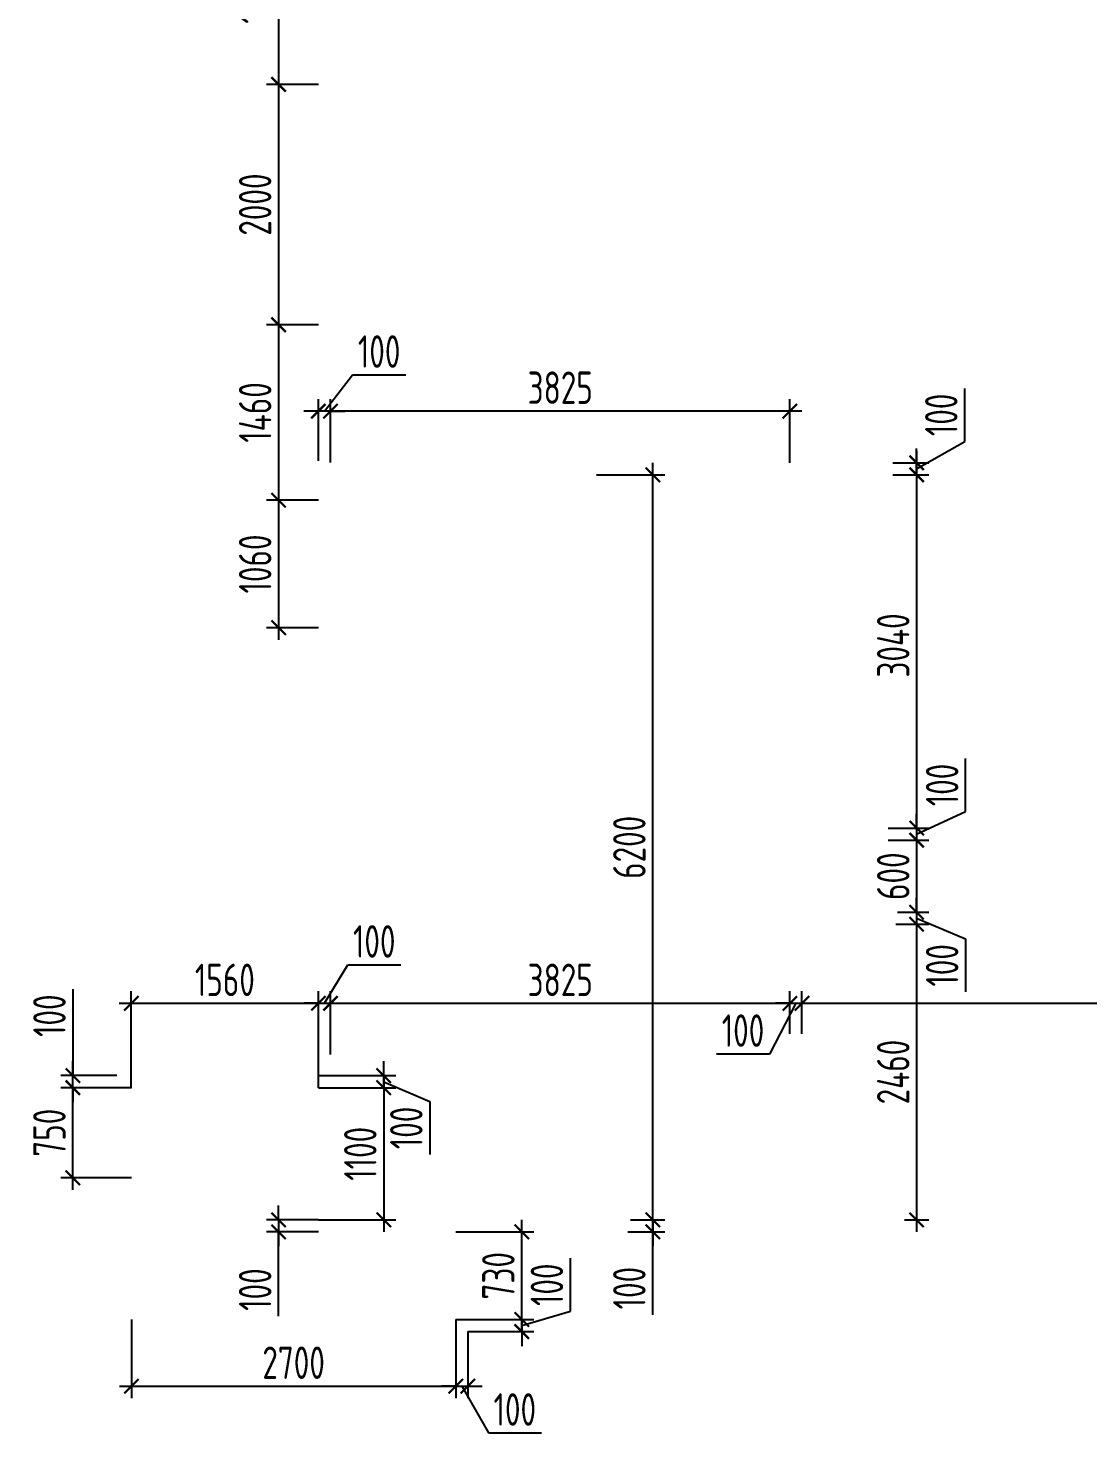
# Model space of a CAD drawing. Header units: millimetres. Extents: x -350007 to 536090, y -888 to 198380.
# Drawn here: x -77836 to -69016, y 104728 to 116419 of the extents above; entities that cross this region are included whole.
import ezdxf

# ---------------------------------------------------------------- set-up
doc = ezdxf.new("R2010")
doc.units = ezdxf.units.MM
doc.layers.add('АР_Размеры нов.', color=15, linetype='Continuous', lineweight=0)
doc.styles.add('ISOCPEUR', font='isocpeur.ttf', dxfattribs={"width": 0.7})
doc.dimstyles.new('R_100', dxfattribs={"dimtxt": 270, "dimasz": 120, "dimexe": 100, "dimexo": 0, "dimgap": 60, "dimtad": 1, "dimdec": 0, "dimrnd": 5, "dimzin": 0, "dimdsep": 46, "dimtxsty": 'ISOCPEUR', "dimblk": 'ARCHTICK', "dimcen": 0, "dimdle": 100, "dimclrd": 256, "dimclre": 256, "dimclrt": 256, "dimadec": 0, "dimazin": 0, "dimtfac": 2, "dimtdec": 0, "dimtofl": 0, "dimtmove": 1, "dimatfit": 3, "dimfxl": 1, "dimtvp": 3, "dimtolj": 1, "dimtzin": 0, "dimarcsym": 0})

# ---------------------------------------------------------------- blocks, each defined once
blk = doc.blocks.new('_ArchTick')
at = {"color": 0, "linetype": 'ByBlock', "const_width": 0.15}
blk.add_lwpolyline([(-0.5, -0.5), (0.5, 0.5)], dxfattribs=at)
blk = doc.blocks.new('*D2601')
at = {"layer": 'Defpoints', "color": 0, "ltscale": 100, "transparency": 16777216}
for p in [(-75419, 117451), (-75751, 115950), (-75420, 115950)]:
    blk.add_point(p, dxfattribs=at)
at = {"layer": 'АР_Размеры нов.', "lineweight": -2, "ltscale": 100, "transparency": 16777216}
for p, q in [((-75751, 117551), (-75751, 115850)), ((-75419, 117451), (-75851, 117451)), ((-75420, 115950), (-75851, 115950))]:
    blk.add_line(p, q, dxfattribs=at)
at = {"layer": 'АР_Размеры нов.', "lineweight": -2, "ltscale": 100, "transparency": 16777216, "xscale": 120, "yscale": 120, "zscale": 120}
for p, rotation in [((-75751, 117451), 90), ((-75751, 115950), 270)]:
    blk.add_blockref('_ArchTick', p, dxfattribs=dict(at, rotation=rotation))
at = {"layer": 'АР_Размеры нов.', "ltscale": 100, "transparency": 16777216, "insert": (-75946, 116701), "char_height": 270, "attachment_point": 5, "rotation": 90, "style": 'ISOCPEUR'}
blk.add_mtext('\\A1;1500', dxfattribs=at)
blk = doc.blocks.new('*D2602')
at = {"layer": 'Defpoints', "color": 0, "ltscale": 100, "transparency": 16777216}
for p in [(-75420, 115950), (-75751, 113950), (-75420, 113950)]:
    blk.add_point(p, dxfattribs=at)
at = {"layer": 'АР_Размеры нов.', "lineweight": -2, "ltscale": 100, "transparency": 16777216}
for p, q in [((-75751, 116050), (-75751, 113850)), ((-75420, 115950), (-75851, 115950)), ((-75420, 113950), (-75851, 113950))]:
    blk.add_line(p, q, dxfattribs=at)
at = {"layer": 'АР_Размеры нов.', "lineweight": -2, "ltscale": 100, "transparency": 16777216, "xscale": 120, "yscale": 120, "zscale": 120}
for p, rotation in [((-75751, 115950), 90), ((-75751, 113950), 270)]:
    blk.add_blockref('_ArchTick', p, dxfattribs=dict(at, rotation=rotation))
at = {"layer": 'АР_Размеры нов.', "ltscale": 100, "transparency": 16777216, "insert": (-75946, 114950), "char_height": 270, "attachment_point": 5, "rotation": 90, "style": 'ISOCPEUR'}
blk.add_mtext('\\A1;2000', dxfattribs=at)
blk = doc.blocks.new('*D2609')
at = {"layer": 'Defpoints', "color": 0, "ltscale": 100, "transparency": 16777216}
for p in [(-75420, 112489), (-75751, 111429), (-75419, 111429)]:
    blk.add_point(p, dxfattribs=at)
at = {"layer": 'АР_Размеры нов.', "lineweight": -2, "ltscale": 100, "transparency": 16777216}
for p, q in [((-75751, 112589), (-75751, 111329)), ((-75420, 112489), (-75851, 112489)), ((-75419, 111429), (-75851, 111429))]:
    blk.add_line(p, q, dxfattribs=at)
at = {"layer": 'АР_Размеры нов.', "lineweight": -2, "ltscale": 100, "transparency": 16777216, "xscale": 120, "yscale": 120, "zscale": 120}
for p, rotation in [((-75751, 112489), 90), ((-75751, 111429), 270)]:
    blk.add_blockref('_ArchTick', p, dxfattribs=dict(at, rotation=rotation))
at = {"layer": 'АР_Размеры нов.', "ltscale": 100, "transparency": 16777216, "insert": (-75946, 111959), "char_height": 270, "attachment_point": 5, "rotation": 90, "style": 'ISOCPEUR'}
blk.add_mtext('\\A1;1060', dxfattribs=at)
blk = doc.blocks.new('*D2815')
at = {"layer": 'Defpoints', "color": 0, "ltscale": 100, "transparency": 16777216}
for p in [(-75420, 113950), (-75751, 112489), (-75420, 112489)]:
    blk.add_point(p, dxfattribs=at)
at = {"layer": 'АР_Размеры нов.', "lineweight": -2, "ltscale": 100, "transparency": 16777216}
for p, q in [((-75751, 114050), (-75751, 112389)), ((-75420, 113950), (-75851, 113950)), ((-75420, 112489), (-75851, 112489))]:
    blk.add_line(p, q, dxfattribs=at)
at = {"layer": 'АР_Размеры нов.', "lineweight": -2, "ltscale": 100, "transparency": 16777216, "xscale": 120, "yscale": 120, "zscale": 120}
for p, rotation in [((-75751, 113950), 90), ((-75751, 112489), 270)]:
    blk.add_blockref('_ArchTick', p, dxfattribs=dict(at, rotation=rotation))
at = {"layer": 'АР_Размеры нов.', "ltscale": 100, "transparency": 16777216, "insert": (-75946, 113220), "char_height": 270, "attachment_point": 5, "rotation": 90, "style": 'ISOCPEUR'}
blk.add_mtext('\\A1;1460', dxfattribs=at)
blk = doc.blocks.new('*D2816')
at = {"layer": 'Defpoints', "color": 0, "ltscale": 100, "transparency": 16777216}
for p in [(-75419, 107601), (-75419, 106501), (-74876, 106501)]:
    blk.add_point(p, dxfattribs=at)
at = {"layer": 'АР_Размеры нов.', "lineweight": -2, "ltscale": 100, "transparency": 16777216}
for p, q in [((-74876, 107701), (-74876, 106401)), ((-75419, 107601), (-74776, 107601)), ((-75419, 106501), (-74776, 106501))]:
    blk.add_line(p, q, dxfattribs=at)
at = {"layer": 'АР_Размеры нов.', "lineweight": -2, "ltscale": 100, "transparency": 16777216, "xscale": 120, "yscale": 120, "zscale": 120}
for p, rotation in [((-74876, 107601), 90), ((-74876, 106501), 270)]:
    blk.add_blockref('_ArchTick', p, dxfattribs=dict(at, rotation=rotation))
at = {"layer": 'АР_Размеры нов.', "ltscale": 100, "transparency": 16777216, "insert": (-75071, 107051), "char_height": 270, "attachment_point": 5, "rotation": 90, "style": 'ISOCPEUR'}
blk.add_mtext('\\A1;1100', dxfattribs=at)
blk = doc.blocks.new('*D2255')
at = {"layer": 'Defpoints', "color": 0, "ltscale": 500, "transparency": 16777216}
for p in [(-77463, 107601), (-76976, 107601), (-76976, 106851)]:
    blk.add_point(p, dxfattribs=at)
at = {"layer": 'АР_Размеры нов.', "lineweight": -2, "ltscale": 500, "transparency": 16777216}
for p, q in [((-77463, 106751), (-77463, 107701)), ((-76976, 107601), (-77563, 107601)), ((-76976, 106851), (-77563, 106851))]:
    blk.add_line(p, q, dxfattribs=at)
at = {"layer": 'АР_Размеры нов.', "lineweight": -2, "ltscale": 500, "transparency": 16777216, "xscale": 120, "yscale": 120, "zscale": 120}
for p, rotation in [((-77463, 107601), 90), ((-77463, 106851), 270)]:
    blk.add_blockref('_ArchTick', p, dxfattribs=dict(at, rotation=rotation))
at = {"layer": 'АР_Размеры нов.', "lineweight": 13, "ltscale": 500, "transparency": 16777216, "insert": (-77658, 107226), "char_height": 270, "attachment_point": 5, "rotation": 90, "style": 'ISOCPEUR'}
blk.add_mtext('\\A1;750', dxfattribs=at)
blk = doc.blocks.new('*D2256')
at = {"layer": 'Defpoints', "color": 0, "ltscale": 500, "transparency": 16777216}
for p in [(-77463, 107701), (-77097, 107701), (-76976, 107601)]:
    blk.add_point(p, dxfattribs=at)
at = {"layer": 'АР_Размеры нов.', "lineweight": -2, "ltscale": 500, "transparency": 16777216}
for p, q in [((-77463, 108420), (-77463, 107701)), ((-77463, 107701), (-77463, 107821)), ((-77097, 107701), (-77563, 107701)), ((-77463, 107601), (-77463, 107701)), ((-76976, 107601), (-77563, 107601)), ((-77463, 107601), (-77463, 107481))]:
    blk.add_line(p, q, dxfattribs=at)
at = {"layer": 'АР_Размеры нов.', "lineweight": -2, "ltscale": 500, "transparency": 16777216, "xscale": 120, "yscale": 120, "zscale": 120}
for p, rotation in [((-77463, 107701), 270), ((-77463, 107601), 90)]:
    blk.add_blockref('_ArchTick', p, dxfattribs=dict(at, rotation=rotation))
at = {"layer": 'АР_Размеры нов.', "lineweight": 13, "ltscale": 500, "transparency": 16777216, "insert": (-77658, 108200), "char_height": 270, "attachment_point": 5, "rotation": 90, "style": 'ISOCPEUR'}
blk.add_mtext('\\A1;100', dxfattribs=at)
blk = doc.blocks.new('*D2257')
at = {"layer": 'Defpoints', "color": 0, "ltscale": 500, "transparency": 16777216}
for p in [(-75419, 108303), (-76977, 107601), (-75419, 107601)]:
    blk.add_point(p, dxfattribs=at)
at = {"layer": 'АР_Размеры нов.', "lineweight": -2, "ltscale": 500, "transparency": 16777216}
for p, q in [((-76977, 107601), (-76977, 108403)), ((-75419, 107601), (-75419, 108403)), ((-77077, 108303), (-75319, 108303))]:
    blk.add_line(p, q, dxfattribs=at)
at = {"layer": 'АР_Размеры нов.', "lineweight": -2, "ltscale": 500, "transparency": 16777216, "xscale": 120, "yscale": 120, "zscale": 120, "rotation": 180}
blk.add_blockref('_ArchTick', (-76977, 108303), dxfattribs=at)
at = {"layer": 'АР_Размеры нов.', "lineweight": -2, "ltscale": 500, "transparency": 16777216, "xscale": 120, "yscale": 120, "zscale": 120}
blk.add_blockref('_ArchTick', (-75419, 108303), dxfattribs=at)
at = {"layer": 'АР_Размеры нов.', "lineweight": 13, "ltscale": 500, "transparency": 16777216, "insert": (-76198, 108498), "char_height": 270, "attachment_point": 5, "style": 'ISOCPEUR'}
blk.add_mtext('\\A1;1560', dxfattribs=at)
blk = doc.blocks.new('*D2258')
at = {"layer": 'Defpoints', "color": 0, "ltscale": 500, "transparency": 16777216}
for p in [(-75319, 108303), (-75319, 107876), (-75419, 107601)]:
    blk.add_point(p, dxfattribs=at)
at = {"layer": 'АР_Размеры нов.', "lineweight": -2, "ltscale": 500, "transparency": 16777216}
for p, q in [((-75369, 108303), (-75176, 108623)), ((-75176, 108623), (-74735, 108623)), ((-75419, 107601), (-75419, 108403)), ((-75319, 107876), (-75319, 108403)), ((-75419, 108303), (-75539, 108303)), ((-75419, 108303), (-75319, 108303)), ((-75319, 108303), (-75199, 108303))]:
    blk.add_line(p, q, dxfattribs=at)
at = {"layer": 'АР_Размеры нов.', "lineweight": -2, "ltscale": 500, "transparency": 16777216, "xscale": 120, "yscale": 120, "zscale": 120}
blk.add_blockref('_ArchTick', (-75419, 108303), dxfattribs=at)
at = {"layer": 'АР_Размеры нов.', "lineweight": -2, "ltscale": 500, "transparency": 16777216, "xscale": 120, "yscale": 120, "zscale": 120, "rotation": 180}
blk.add_blockref('_ArchTick', (-75319, 108303), dxfattribs=at)
at = {"layer": 'АР_Размеры нов.', "lineweight": 13, "ltscale": 500, "transparency": 16777216, "insert": (-74955, 108818), "char_height": 270, "attachment_point": 5, "style": 'ISOCPEUR'}
blk.add_mtext('\\A1;100', dxfattribs=at)
blk = doc.blocks.new('*D2259')
at = {"layer": 'Defpoints', "color": 0, "ltscale": 500, "transparency": 16777216}
for p in [(-75420, 107701), (-74876, 107701), (-75419, 107601)]:
    blk.add_point(p, dxfattribs=at)
at = {"layer": 'АР_Размеры нов.', "lineweight": -2, "ltscale": 500, "transparency": 16777216}
for p, q in [((-74876, 107701), (-74876, 107821)), ((-75420, 107701), (-74776, 107701)), ((-74876, 107601), (-74876, 107701)), ((-75419, 107601), (-74776, 107601)), ((-74876, 107651), (-74493, 107486)), ((-74876, 107601), (-74876, 107481)), ((-74493, 107486), (-74493, 107045))]:
    blk.add_line(p, q, dxfattribs=at)
at = {"layer": 'АР_Размеры нов.', "lineweight": -2, "ltscale": 500, "transparency": 16777216, "xscale": 120, "yscale": 120, "zscale": 120}
for p, rotation in [((-74876, 107701), 270), ((-74876, 107601), 90)]:
    blk.add_blockref('_ArchTick', p, dxfattribs=dict(at, rotation=rotation))
at = {"layer": 'АР_Размеры нов.', "lineweight": 13, "ltscale": 500, "transparency": 16777216, "insert": (-74688, 107266), "char_height": 270, "attachment_point": 5, "rotation": 90, "style": 'ISOCPEUR'}
blk.add_mtext('\\A1;100', dxfattribs=at)
blk = doc.blocks.new('*D2260')
at = {"layer": 'Defpoints', "color": 0, "ltscale": 500, "transparency": 16777216}
for p in [(-75419, 106501), (-75751, 106401), (-75419, 106401)]:
    blk.add_point(p, dxfattribs=at)
at = {"layer": 'АР_Размеры нов.', "lineweight": -2, "ltscale": 500, "transparency": 16777216}
for p, q in [((-75751, 106501), (-75751, 106621)), ((-75419, 106501), (-75851, 106501)), ((-75751, 106501), (-75751, 106401)), ((-75419, 106401), (-75851, 106401)), ((-75751, 106401), (-75751, 106281)), ((-75751, 105700), (-75751, 106401))]:
    blk.add_line(p, q, dxfattribs=at)
at = {"layer": 'АР_Размеры нов.', "lineweight": -2, "ltscale": 500, "transparency": 16777216, "xscale": 120, "yscale": 120, "zscale": 120}
for p, rotation in [((-75751, 106501), 270), ((-75751, 106401), 90)]:
    blk.add_blockref('_ArchTick', p, dxfattribs=dict(at, rotation=rotation))
at = {"layer": 'АР_Размеры нов.', "lineweight": 13, "ltscale": 500, "transparency": 16777216, "insert": (-75946, 105921), "char_height": 270, "attachment_point": 5, "rotation": 90, "style": 'ISOCPEUR'}
blk.add_mtext('\\A1;100', dxfattribs=at)
blk = doc.blocks.new('*D2261')
at = {"layer": 'Defpoints', "color": 0, "ltscale": 500, "transparency": 16777216}
for p in [(-71496, 108303), (-71496, 108050), (-75319, 107876)]:
    blk.add_point(p, dxfattribs=at)
at = {"layer": 'АР_Размеры нов.', "lineweight": -2, "ltscale": 500, "transparency": 16777216}
for p, q in [((-75319, 107876), (-75319, 108403)), ((-71496, 108050), (-71496, 108403)), ((-75419, 108303), (-71396, 108303))]:
    blk.add_line(p, q, dxfattribs=at)
at = {"layer": 'АР_Размеры нов.', "lineweight": -2, "ltscale": 500, "transparency": 16777216, "xscale": 120, "yscale": 120, "zscale": 120, "rotation": 180}
blk.add_blockref('_ArchTick', (-75319, 108303), dxfattribs=at)
at = {"layer": 'АР_Размеры нов.', "lineweight": -2, "ltscale": 500, "transparency": 16777216, "xscale": 120, "yscale": 120, "zscale": 120}
blk.add_blockref('_ArchTick', (-71496, 108303), dxfattribs=at)
at = {"layer": 'АР_Размеры нов.', "lineweight": 13, "ltscale": 500, "transparency": 16777216, "insert": (-73407, 108498), "char_height": 270, "attachment_point": 5, "style": 'ISOCPEUR'}
blk.add_mtext('\\A1;3825', dxfattribs=at)
blk = doc.blocks.new('*D2262')
at = {"layer": 'Defpoints', "color": 0, "ltscale": 500, "transparency": 16777216}
for p in [(-71396, 108303), (-71496, 108050), (-71396, 108050)]:
    blk.add_point(p, dxfattribs=at)
at = {"layer": 'АР_Размеры нов.', "lineweight": -2, "ltscale": 500, "transparency": 16777216}
for p, q in [((-71496, 108050), (-71496, 108403)), ((-71396, 108050), (-71396, 108403)), ((-71446, 108303), (-71665, 107881)), ((-71496, 108303), (-71616, 108303)), ((-71496, 108303), (-71396, 108303)), ((-71396, 108303), (-71276, 108303)), ((-71665, 107881), (-72107, 107881))]:
    blk.add_line(p, q, dxfattribs=at)
at = {"layer": 'АР_Размеры нов.', "lineweight": -2, "ltscale": 500, "transparency": 16777216, "xscale": 120, "yscale": 120, "zscale": 120}
blk.add_blockref('_ArchTick', (-71496, 108303), dxfattribs=at)
at = {"layer": 'АР_Размеры нов.', "lineweight": -2, "ltscale": 500, "transparency": 16777216, "xscale": 120, "yscale": 120, "zscale": 120, "rotation": 180}
blk.add_blockref('_ArchTick', (-71396, 108303), dxfattribs=at)
at = {"layer": 'АР_Размеры нов.', "lineweight": 13, "ltscale": 500, "transparency": 16777216, "insert": (-71886, 108076), "char_height": 270, "attachment_point": 5, "style": 'ISOCPEUR'}
blk.add_mtext('\\A1;100', dxfattribs=at)
blk = doc.blocks.new('*D2263')
at = {"layer": 'Defpoints', "color": 0, "ltscale": 500, "transparency": 16777216}
for p in [(-65196, 108606), (-65196, 108303), (-71396, 108050)]:
    blk.add_point(p, dxfattribs=at)
at = {"layer": 'АР_Размеры нов.', "lineweight": -2, "ltscale": 500, "transparency": 16777216}
for p, q in [((-65196, 108606), (-65196, 108203)), ((-71396, 108050), (-71396, 108403)), ((-71496, 108303), (-65096, 108303))]:
    blk.add_line(p, q, dxfattribs=at)
at = {"layer": 'АР_Размеры нов.', "lineweight": -2, "ltscale": 500, "transparency": 16777216, "xscale": 120, "yscale": 120, "zscale": 120, "rotation": 180}
blk.add_blockref('_ArchTick', (-71396, 108303), dxfattribs=at)
at = {"layer": 'АР_Размеры нов.', "lineweight": -2, "ltscale": 500, "transparency": 16777216, "xscale": 120, "yscale": 120, "zscale": 120}
blk.add_blockref('_ArchTick', (-65196, 108303), dxfattribs=at)
at = {"layer": 'АР_Размеры нов.', "lineweight": 13, "ltscale": 500, "transparency": 16777216, "insert": (-68296, 108498), "char_height": 270, "attachment_point": 5, "style": 'ISOCPEUR'}
blk.add_mtext('\\A1;6200', dxfattribs=at)
blk = doc.blocks.new('*D2264')
at = {"layer": 'Defpoints', "color": 0, "ltscale": 500, "transparency": 16777216}
for p in [(-70638, 112801), (-70638, 112701), (-70441, 112801)]:
    blk.add_point(p, dxfattribs=at)
at = {"layer": 'АР_Размеры нов.', "lineweight": -2, "ltscale": 500, "transparency": 16777216}
for p, q in [((-70041, 112979), (-70041, 113420)), ((-70441, 112751), (-70041, 112979)), ((-70441, 112801), (-70441, 112921)), ((-70638, 112801), (-70341, 112801)), ((-70638, 112701), (-70341, 112701)), ((-70441, 112701), (-70441, 112801)), ((-70441, 112701), (-70441, 112581))]:
    blk.add_line(p, q, dxfattribs=at)
at = {"layer": 'АР_Размеры нов.', "lineweight": -2, "ltscale": 500, "transparency": 16777216, "xscale": 120, "yscale": 120, "zscale": 120}
for p, rotation in [((-70441, 112801), 270), ((-70441, 112701), 90)]:
    blk.add_blockref('_ArchTick', p, dxfattribs=dict(at, rotation=rotation))
at = {"layer": 'АР_Размеры нов.', "lineweight": 13, "ltscale": 500, "transparency": 16777216, "insert": (-70236, 113200), "char_height": 270, "attachment_point": 5, "rotation": 90, "style": 'ISOCPEUR'}
blk.add_mtext('\\A1;100', dxfattribs=at)
blk = doc.blocks.new('*D2265')
at = {"layer": 'Defpoints', "color": 0, "ltscale": 500, "transparency": 16777216}
for p in [(-70638, 112801), (-70679, 109761), (-70441, 109761)]:
    blk.add_point(p, dxfattribs=at)
at = {"layer": 'АР_Размеры нов.', "lineweight": -2, "ltscale": 500, "transparency": 16777216}
for p, q in [((-70441, 112901), (-70441, 109661)), ((-70638, 112801), (-70341, 112801)), ((-70679, 109761), (-70341, 109761))]:
    blk.add_line(p, q, dxfattribs=at)
at = {"layer": 'АР_Размеры нов.', "lineweight": -2, "ltscale": 500, "transparency": 16777216, "xscale": 120, "yscale": 120, "zscale": 120}
for p, rotation in [((-70441, 112801), 90), ((-70441, 109761), 270)]:
    blk.add_blockref('_ArchTick', p, dxfattribs=dict(at, rotation=rotation))
at = {"layer": 'АР_Размеры нов.', "lineweight": 13, "ltscale": 500, "transparency": 16777216, "insert": (-70636, 111281), "char_height": 270, "attachment_point": 5, "rotation": 90, "style": 'ISOCPEUR'}
blk.add_mtext('\\A1;3040', dxfattribs=at)
blk = doc.blocks.new('*D2266')
at = {"layer": 'Defpoints', "color": 0, "ltscale": 500, "transparency": 16777216}
for p in [(-70679, 109761), (-70679, 109661), (-70441, 109661)]:
    blk.add_point(p, dxfattribs=at)
at = {"layer": 'АР_Размеры нов.', "lineweight": -2, "ltscale": 500, "transparency": 16777216}
for p, q in [((-70034, 109900), (-70034, 110341)), ((-70441, 109711), (-70034, 109900)), ((-70441, 109761), (-70441, 109881)), ((-70679, 109761), (-70341, 109761)), ((-70679, 109661), (-70341, 109661)), ((-70441, 109761), (-70441, 109661)), ((-70441, 109661), (-70441, 109541))]:
    blk.add_line(p, q, dxfattribs=at)
at = {"layer": 'АР_Размеры нов.', "lineweight": -2, "ltscale": 500, "transparency": 16777216, "xscale": 120, "yscale": 120, "zscale": 120}
for p, rotation in [((-70441, 109761), 270), ((-70441, 109661), 90)]:
    blk.add_blockref('_ArchTick', p, dxfattribs=dict(at, rotation=rotation))
at = {"layer": 'АР_Размеры нов.', "lineweight": 13, "ltscale": 500, "transparency": 16777216, "insert": (-70229, 110120), "char_height": 270, "attachment_point": 5, "rotation": 90, "style": 'ISOCPEUR'}
blk.add_mtext('\\A1;100', dxfattribs=at)
blk = doc.blocks.new('*D2267')
at = {"layer": 'Defpoints', "color": 0, "ltscale": 500, "transparency": 16777216}
for p in [(-70679, 109661), (-70600, 109061), (-70441, 109061)]:
    blk.add_point(p, dxfattribs=at)
at = {"layer": 'АР_Размеры нов.', "lineweight": -2, "ltscale": 500, "transparency": 16777216}
for p, q in [((-70679, 109661), (-70341, 109661)), ((-70441, 109761), (-70441, 108961)), ((-70600, 109061), (-70341, 109061))]:
    blk.add_line(p, q, dxfattribs=at)
at = {"layer": 'АР_Размеры нов.', "lineweight": -2, "ltscale": 500, "transparency": 16777216, "xscale": 120, "yscale": 120, "zscale": 120}
for p, rotation in [((-70441, 109661), 90), ((-70441, 109061), 270)]:
    blk.add_blockref('_ArchTick', p, dxfattribs=dict(at, rotation=rotation))
at = {"layer": 'АР_Размеры нов.', "lineweight": 13, "ltscale": 500, "transparency": 16777216, "insert": (-70636, 109361), "char_height": 270, "attachment_point": 5, "rotation": 90, "style": 'ISOCPEUR'}
blk.add_mtext('\\A1;600', dxfattribs=at)
blk = doc.blocks.new('*D2268')
at = {"layer": 'Defpoints', "color": 0, "ltscale": 500, "transparency": 16777216}
for p in [(-70614, 108961), (-70600, 109061), (-70441, 108961)]:
    blk.add_point(p, dxfattribs=at)
at = {"layer": 'АР_Размеры нов.', "lineweight": -2, "ltscale": 500, "transparency": 16777216}
for p, q in [((-70441, 109061), (-70441, 109181)), ((-70614, 108961), (-70341, 108961)), ((-70600, 109061), (-70341, 109061)), ((-70441, 109061), (-70441, 108961)), ((-70441, 109011), (-70034, 108840)), ((-70441, 108961), (-70441, 108841)), ((-70034, 108840), (-70034, 108399))]:
    blk.add_line(p, q, dxfattribs=at)
at = {"layer": 'АР_Размеры нов.', "lineweight": -2, "ltscale": 500, "transparency": 16777216, "xscale": 120, "yscale": 120, "zscale": 120}
for p, rotation in [((-70441, 109061), 270), ((-70441, 108961), 90)]:
    blk.add_blockref('_ArchTick', p, dxfattribs=dict(at, rotation=rotation))
at = {"layer": 'АР_Размеры нов.', "lineweight": 13, "ltscale": 500, "transparency": 16777216, "insert": (-70229, 108619), "char_height": 270, "attachment_point": 5, "rotation": 90, "style": 'ISOCPEUR'}
blk.add_mtext('\\A1;100', dxfattribs=at)
blk = doc.blocks.new('*D2269')
at = {"layer": 'Defpoints', "color": 0, "ltscale": 500, "transparency": 16777216}
for p in [(-70614, 108961), (-70542, 106501), (-70441, 106501)]:
    blk.add_point(p, dxfattribs=at)
at = {"layer": 'АР_Размеры нов.', "lineweight": -2, "ltscale": 500, "transparency": 16777216}
for p, q in [((-70614, 108961), (-70341, 108961)), ((-70441, 109061), (-70441, 106401)), ((-70542, 106501), (-70341, 106501))]:
    blk.add_line(p, q, dxfattribs=at)
at = {"layer": 'АР_Размеры нов.', "lineweight": -2, "ltscale": 500, "transparency": 16777216, "xscale": 120, "yscale": 120, "zscale": 120}
for p, rotation in [((-70441, 108961), 90), ((-70441, 106501), 270)]:
    blk.add_blockref('_ArchTick', p, dxfattribs=dict(at, rotation=rotation))
at = {"layer": 'АР_Размеры нов.', "lineweight": 13, "ltscale": 500, "transparency": 16777216, "insert": (-70636, 107731), "char_height": 270, "attachment_point": 5, "rotation": 90, "style": 'ISOCPEUR'}
blk.add_mtext('\\A1;2460', dxfattribs=at)
blk = doc.blocks.new('*D3142')
at = {"layer": 'Defpoints', "color": 0, "transparency": 16777216}
for p in [(-76976, 105671), (-74276, 105671), (-74276, 105117)]:
    blk.add_point(p, dxfattribs=at)
at = {"layer": 'АР_Размеры нов.', "lineweight": -2, "transparency": 16777216}
for p, q in [((-76976, 105671), (-76976, 105017)), ((-74276, 105671), (-74276, 105017)), ((-77076, 105117), (-74176, 105117))]:
    blk.add_line(p, q, dxfattribs=at)
at = {"layer": 'АР_Размеры нов.', "lineweight": -2, "transparency": 16777216, "xscale": 120, "yscale": 120, "zscale": 120, "rotation": 180}
blk.add_blockref('_ArchTick', (-76976, 105117), dxfattribs=at)
at = {"layer": 'АР_Размеры нов.', "lineweight": -2, "transparency": 16777216, "xscale": 120, "yscale": 120, "zscale": 120}
blk.add_blockref('_ArchTick', (-74276, 105117), dxfattribs=at)
at = {"layer": 'АР_Размеры нов.', "transparency": 16777216, "insert": (-75626, 105312), "char_height": 270, "attachment_point": 5, "style": 'ISOCPEUR'}
blk.add_mtext('\\A1;2700', dxfattribs=at)
blk = doc.blocks.new('*D3143')
at = {"layer": 'Defpoints', "color": 0, "transparency": 16777216}
for p in [(-74276, 106401), (-73727, 106401), (-74276, 105671)]:
    blk.add_point(p, dxfattribs=at)
at = {"layer": 'АР_Размеры нов.', "lineweight": -2, "transparency": 16777216}
for p, q in [((-73727, 105571), (-73727, 106501)), ((-74276, 106401), (-73627, 106401)), ((-74276, 105671), (-73627, 105671))]:
    blk.add_line(p, q, dxfattribs=at)
at = {"layer": 'АР_Размеры нов.', "lineweight": -2, "transparency": 16777216, "xscale": 120, "yscale": 120, "zscale": 120}
for p, rotation in [((-73727, 106401), 90), ((-73727, 105671), 270)]:
    blk.add_blockref('_ArchTick', p, dxfattribs=dict(at, rotation=rotation))
at = {"layer": 'АР_Размеры нов.', "transparency": 16777216, "insert": (-73922, 106036), "char_height": 270, "attachment_point": 5, "rotation": 90, "style": 'ISOCPEUR'}
blk.add_mtext('\\A1;730', dxfattribs=at)
blk = doc.blocks.new('*D4088')
at = {"layer": 'Defpoints', "color": 0, "transparency": 16777216}
for p in [(-73106, 112701), (-72637, 112701), (-72822, 106501)]:
    blk.add_point(p, dxfattribs=at)
at = {"layer": 'АР_Размеры нов.', "lineweight": -2, "transparency": 16777216}
for p, q in [((-73106, 112701), (-72537, 112701)), ((-72637, 106401), (-72637, 112801)), ((-72822, 106501), (-72537, 106501))]:
    blk.add_line(p, q, dxfattribs=at)
at = {"layer": 'АР_Размеры нов.', "lineweight": -2, "transparency": 16777216, "xscale": 120, "yscale": 120, "zscale": 120}
for p, rotation in [((-72637, 112701), 90), ((-72637, 106501), 270)]:
    blk.add_blockref('_ArchTick', p, dxfattribs=dict(at, rotation=rotation))
at = {"layer": 'АР_Размеры нов.', "transparency": 16777216, "insert": (-72832, 109601), "char_height": 270, "attachment_point": 5, "rotation": 90, "style": 'ISOCPEUR'}
blk.add_mtext('\\A1;6200', dxfattribs=at)
blk = doc.blocks.new('*D4089')
at = {"layer": 'Defpoints', "color": 0, "transparency": 16777216}
for p in [(-72822, 106501), (-72844, 106401), (-72637, 106401)]:
    blk.add_point(p, dxfattribs=at)
at = {"layer": 'АР_Размеры нов.', "lineweight": -2, "transparency": 16777216}
for p, q in [((-72637, 106501), (-72637, 106621)), ((-72822, 106501), (-72537, 106501)), ((-72637, 106501), (-72637, 106401)), ((-72844, 106401), (-72537, 106401)), ((-72637, 106401), (-72637, 106281)), ((-72637, 105712), (-72637, 106401))]:
    blk.add_line(p, q, dxfattribs=at)
at = {"layer": 'АР_Размеры нов.', "lineweight": -2, "transparency": 16777216, "xscale": 120, "yscale": 120, "zscale": 120}
for p, rotation in [((-72637, 106501), 270), ((-72637, 106401), 90)]:
    blk.add_blockref('_ArchTick', p, dxfattribs=dict(at, rotation=rotation))
at = {"layer": 'АР_Размеры нов.', "transparency": 16777216, "insert": (-72832, 105933), "char_height": 270, "attachment_point": 5, "rotation": 90, "style": 'ISOCPEUR'}
blk.add_mtext('\\A1;100', dxfattribs=at)
blk = doc.blocks.new('*D4090')
at = {"layer": 'Defpoints', "color": 0, "transparency": 16777216}
for p in [(-74276, 105671), (-74176, 105571), (-74176, 105117)]:
    blk.add_point(p, dxfattribs=at)
at = {"layer": 'АР_Размеры нов.', "lineweight": -2, "transparency": 16777216}
for p, q in [((-74276, 105671), (-74276, 105017)), ((-74176, 105571), (-74176, 105017)), ((-74276, 105117), (-74396, 105117)), ((-74276, 105117), (-74176, 105117)), ((-74226, 105117), (-74005, 104728)), ((-74176, 105117), (-74056, 105117)), ((-74005, 104728), (-73564, 104728))]:
    blk.add_line(p, q, dxfattribs=at)
at = {"layer": 'АР_Размеры нов.', "lineweight": -2, "transparency": 16777216, "xscale": 120, "yscale": 120, "zscale": 120}
blk.add_blockref('_ArchTick', (-74276, 105117), dxfattribs=at)
at = {"layer": 'АР_Размеры нов.', "lineweight": -2, "transparency": 16777216, "xscale": 120, "yscale": 120, "zscale": 120, "rotation": 180}
blk.add_blockref('_ArchTick', (-74176, 105117), dxfattribs=at)
at = {"layer": 'АР_Размеры нов.', "transparency": 16777216, "insert": (-73785, 104923), "char_height": 270, "attachment_point": 5, "style": 'ISOCPEUR'}
blk.add_mtext('\\A1;100', dxfattribs=at)
blk = doc.blocks.new('*D4138')
at = {"layer": 'Defpoints', "color": 0, "transparency": 16777216}
for p in [(-74276, 105671), (-74176, 105571), (-73727, 105571)]:
    blk.add_point(p, dxfattribs=at)
at = {"layer": 'АР_Размеры нов.', "lineweight": -2, "transparency": 16777216}
for p, q in [((-73323, 105740), (-73323, 106182)), ((-73727, 105671), (-73727, 105791)), ((-73727, 105621), (-73323, 105740)), ((-74276, 105671), (-73627, 105671)), ((-74176, 105571), (-73627, 105571)), ((-73727, 105671), (-73727, 105571)), ((-73727, 105571), (-73727, 105451))]:
    blk.add_line(p, q, dxfattribs=at)
at = {"layer": 'АР_Размеры нов.', "lineweight": -2, "transparency": 16777216, "xscale": 120, "yscale": 120, "zscale": 120}
for p, rotation in [((-73727, 105671), 270), ((-73727, 105571), 90)]:
    blk.add_blockref('_ArchTick', p, dxfattribs=dict(at, rotation=rotation))
at = {"layer": 'АР_Размеры нов.', "transparency": 16777216, "insert": (-73518, 105961), "char_height": 270, "attachment_point": 5, "rotation": 90, "style": 'ISOCPEUR'}
blk.add_mtext('\\A1;100', dxfattribs=at)
blk = doc.blocks.new('*D4158')
at = {"layer": 'Defpoints', "color": 0, "transparency": 16777216}
for p in [(-75319, 113231), (-75319, 112804), (-71496, 112801)]:
    blk.add_point(p, dxfattribs=at)
at = {"layer": 'АР_Размеры нов.', "lineweight": -2, "transparency": 16777216}
for p, q in [((-75319, 112804), (-75319, 113331)), ((-71496, 112801), (-71496, 113331)), ((-71396, 113231), (-75419, 113231))]:
    blk.add_line(p, q, dxfattribs=at)
at = {"layer": 'АР_Размеры нов.', "lineweight": -2, "transparency": 16777216, "xscale": 120, "yscale": 120, "zscale": 120, "rotation": 180}
blk.add_blockref('_ArchTick', (-75319, 113231), dxfattribs=at)
at = {"layer": 'АР_Размеры нов.', "lineweight": -2, "transparency": 16777216, "xscale": 120, "yscale": 120, "zscale": 120}
blk.add_blockref('_ArchTick', (-71496, 113231), dxfattribs=at)
at = {"layer": 'АР_Размеры нов.', "transparency": 16777216, "insert": (-73407, 113426), "char_height": 270, "attachment_point": 5, "style": 'ISOCPEUR'}
blk.add_mtext('\\A1;3825', dxfattribs=at)
blk = doc.blocks.new('*D4159')
at = {"layer": 'Defpoints', "color": 0, "transparency": 16777216}
for p in [(-75420, 113231), (-75420, 112818), (-75319, 112804)]:
    blk.add_point(p, dxfattribs=at)
at = {"layer": 'АР_Размеры нов.', "lineweight": -2, "transparency": 16777216}
for p, q in [((-75369, 113231), (-75135, 113532)), ((-75135, 113532), (-74693, 113532)), ((-75420, 112818), (-75420, 113331)), ((-75319, 112804), (-75319, 113331)), ((-75420, 113231), (-75540, 113231)), ((-75319, 113231), (-75420, 113231)), ((-75319, 113231), (-75199, 113231))]:
    blk.add_line(p, q, dxfattribs=at)
at = {"layer": 'АР_Размеры нов.', "lineweight": -2, "transparency": 16777216, "xscale": 120, "yscale": 120, "zscale": 120}
blk.add_blockref('_ArchTick', (-75420, 113231), dxfattribs=at)
at = {"layer": 'АР_Размеры нов.', "lineweight": -2, "transparency": 16777216, "xscale": 120, "yscale": 120, "zscale": 120, "rotation": 180}
blk.add_blockref('_ArchTick', (-75319, 113231), dxfattribs=at)
at = {"layer": 'АР_Размеры нов.', "transparency": 16777216, "insert": (-74914, 113727), "char_height": 270, "attachment_point": 5, "style": 'ISOCPEUR'}
blk.add_mtext('\\A1;100', dxfattribs=at)

msp = doc.modelspace()

# ---------------------------------------------------------------- dimensions: what is measured, and where the dimension line sits
at = {"layer": 'АР_Размеры нов.', "ltscale": 100}
for base, p1, p2, picture, middle in [((-75751, 115950.1), (-75418.7, 117451.1), (-75420, 115950.1), '*D2601', (-75946, 116700.6)), ((-75751, 113950.2), (-75420, 115950.1), (-75420, 113950.2), '*D2602', (-75946, 114950.1)), ((-75751, 112488.9), (-75420, 113950.2), (-75420, 112488.9), '*D2815', (-75946, 113219.5)), ((-75751, 111428.9), (-75419.7, 112488.9), (-75419.5, 111428.9), '*D2609', (-75946, 111958.9)), ((-74875.8, 106500.7), (-75418.7, 107600.7), (-75418.7, 106500.7), '*D2816', (-75070.8, 107050.7))]:
    dim = msp.add_linear_dim(base=base, p1=p1, p2=p2, angle=90, dimstyle='R_100', override={"dimpost": '\\X', "dimfxl": 2.5, "dimarcsym": 2}, dxfattribs=at)
    dim.commit()
    dim.dimension.update_dxf_attribs({"geometry": picture, "text_midpoint": middle})
at = {"layer": 'АР_Размеры нов.'}
for base, p1, p2, picture, middle in [((-75419.7, 113231), (-75318.7, 112803.7), (-75419.7, 112818), '*D4159', (-75074.8, 113531.7)), ((-74175.9, 105116.6), (-74275.9, 105670.7), (-74175.9, 105570.7), '*D4090', (-73945.4, 104728.1))]:
    dim = msp.add_linear_dim(base=base, p1=p1, p2=p2, dimstyle='R_100', override={"dimpost": '\\X'}, dxfattribs=at)
    dim.commit()
    dim.dimension.update_dxf_attribs({"geometry": picture, "text_midpoint": middle, "dimtype": 160})
for base, p1, p2, picture, middle in [((-75318.7, 113231), (-71495.8, 112800.7), (-75318.7, 112803.7), '*D4158', (-73407.2, 113426)), ((-74275.9, 105116.6), (-76975.9, 105670.7), (-74275.9, 105670.7), '*D3142', (-75625.9, 105311.6))]:
    dim = msp.add_linear_dim(base=base, p1=p1, p2=p2, dimstyle='R_100', override={"dimpost": '\\X'}, dxfattribs=at)
    dim.commit()
    dim.dimension.update_dxf_attribs({"geometry": picture, "text_midpoint": middle})
at = {"layer": 'АР_Размеры нов.', "lineweight": 13, "ltscale": 500}
for base, p1, p2, override, picture, middle in [((-70440.8, 112800.7), (-70637.6, 112700.7), (-70637.6, 112800.7), {"dimpost": '\\X'}, '*D2264', (-70040.8, 113039)), ((-70440.8, 109661.2), (-70678.5, 109761.2), (-70678.5, 109661.2), {"dimpost": '\\X'}, '*D2266', (-70034.4, 109959.7)), ((-70440.8, 108961.2), (-70599.7, 109061.2), (-70614.5, 108961.2), {"dimpost": '\\X'}, '*D2268', (-70033.7, 108779.8)), ((-77463.4, 107700.7), (-76975.9, 107600.7), (-77097, 107700.7), {"dimpost": '\\X'}, '*D2256', (-77455.1, 108199.7)), ((-74875.8, 107700.7), (-75418.7, 107600.7), (-75419.8, 107700.7), {"dimpost": '\\X', "dimfxl": 2.5, "dimarcsym": 2}, '*D2259', (-74492.7, 107426.2)), ((-75751, 106400.7), (-75418.7, 106500.7), (-75418.7, 106400.7), {"dimpost": '\\X'}, '*D2260', (-75807, 105920.7))]:
    dim = msp.add_linear_dim(base=base, p1=p1, p2=p2, angle=90, dimstyle='R_100', override=override, dxfattribs=at)
    dim.commit()
    dim.dimension.update_dxf_attribs({"geometry": picture, "text_midpoint": middle, "dimtype": 160})
for base, p1, p2, picture, middle in [((-70440.7757, 109761.2313), (-70637.6259, 112800.682), (-70678.5107, 109761.2313), '*D2265', (-70635.7757, 111280.9566)), ((-70440.8, 109061.2), (-70678.5, 109661.2), (-70599.7, 109061.2), '*D2267', (-70635.8, 109361.2)), ((-70440.7757, 106500.6827), (-70614.4579, 108961.2318), (-70542.4934, 106500.6827), '*D2269', (-70635.7757, 107730.9572)), ((-77463.4, 107600.7), (-76975.9, 106850.7), (-76975.9, 107600.7), '*D2255', (-77658.4, 107225.7))]:
    dim = msp.add_linear_dim(base=base, p1=p1, p2=p2, angle=90, dimstyle='R_100', override={"dimpost": '\\X'}, dxfattribs=at)
    dim.commit()
    dim.dimension.update_dxf_attribs({"geometry": picture, "text_midpoint": middle})
at = {"layer": 'АР_Размеры нов.'}
for base, p1, p2, picture, middle in [((-72636.6, 112700.7), (-72822.2, 106500.7), (-73106.5, 112700.7), '*D4088', (-72831.6, 109600.7)), ((-73727.4, 106400.7), (-74275.9, 105670.7), (-74275.9, 106400.7), '*D3143', (-73922.4, 106035.7))]:
    dim = msp.add_linear_dim(base=base, p1=p1, p2=p2, angle=90, dimstyle='R_100', override={"dimpost": '\\X'}, dxfattribs=at)
    dim.commit()
    dim.dimension.update_dxf_attribs({"geometry": picture, "text_midpoint": middle})
at = {"layer": 'АР_Размеры нов.', "lineweight": 13, "ltscale": 500}
for base, p1, p2, picture, middle in [((-75318.7, 108303.5), (-75418.7, 107600.7), (-75318.7, 107876.1), '*D2258', (-75116.1, 108622.6)), ((-71395.8, 108303.5), (-71495.8, 108049.8), (-71395.8, 108049.8), '*D2262', (-71725.5, 107881.3))]:
    dim = msp.add_linear_dim(base=base, p1=p1, p2=p2, dimstyle='R_100', override={"dimpost": '\\X'}, dxfattribs=at)
    dim.commit()
    dim.dimension.update_dxf_attribs({"geometry": picture, "text_midpoint": middle, "dimtype": 160})
for base, p1, p2, picture, middle in [((-75418.7, 108303.5), (-76977, 107600.7), (-75418.7, 107600.7), '*D2257', (-76197.8, 108498.5)), ((-71495.8, 108303.5), (-75318.7, 107876.1), (-71495.8, 108049.8), '*D2261', (-73407.2, 108498.5)), ((-65195.8, 108303.5), (-71395.8, 108049.8), (-65195.8, 108606.3), '*D2263', (-68295.8, 108498.5))]:
    dim = msp.add_linear_dim(base=base, p1=p1, p2=p2, dimstyle='R_100', override={"dimpost": '\\X'}, dxfattribs=at)
    dim.commit()
    dim.dimension.update_dxf_attribs({"geometry": picture, "text_midpoint": middle})
at = {"layer": 'АР_Размеры нов.'}
for base, p1, p2, picture, middle in [((-72636.6, 106400.7), (-72822.2, 106500.7), (-72844.4, 106400.7), '*D4089', (-72628.6, 105932.6)), ((-73727.4, 105570.7), (-74275.9, 105670.7), (-74175.9, 105570.7), '*D4138', (-73323.3, 105800.3))]:
    dim = msp.add_linear_dim(base=base, p1=p1, p2=p2, angle=90, dimstyle='R_100', override={"dimpost": '\\X'}, dxfattribs=at)
    dim.commit()
    dim.dimension.update_dxf_attribs({"geometry": picture, "text_midpoint": middle, "dimtype": 160})

doc.saveas('drawing.dxf')
